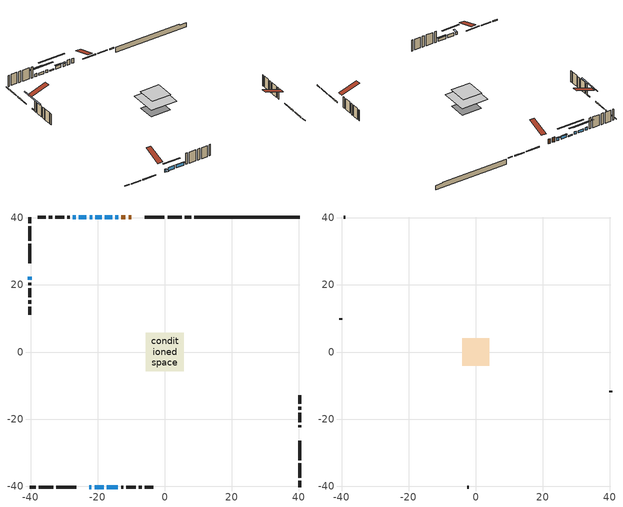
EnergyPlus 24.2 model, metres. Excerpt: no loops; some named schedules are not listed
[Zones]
conditioned space
 floor adiabatic (AdiabaticFloorConstruction): -5.72,-5.72 -5.72,5.72 5.72,5.72 5.72,-5.72 z2.59
 floor foundation (Slab1 construction): -4.32,-3.56 -4.32,3.56 4.32,3.56 4.32,-3.56 z-2.04
 wall outside (RimJoist1 construction): 7.86,40.29 6.04,40.29 / -40.29,-40.29 -38.46,-40.29 / -40.29,40.29 -40.29,38.46 / 40.29,-40.29 40.29,-38.46 z0.15:0.45
 wall outside (RimJoist2 construction): 5.11,40.29 0.84,40.29 / -37.53,-40.29 -33.27,-40.29 / -40.29,37.53 -40.29,33.27 / 40.29,-37.53 40.29,-33.27 z0.15:0.45
 wall outside (RimJoist3 construction): -0.09,40.29 -5.99,40.29 / -32.34,-40.29 -26.43,-40.29 / -40.29,32.34 -40.29,26.43 / 40.29,-32.34 40.29,-26.43 z0.15:0.45
 wall outside (AdiabaticWallConstruction 1): -9.93,40.29 -10.79,40.29 / -11.72,40.29 -12.92,40.29 z0.15:2.18
 wall outside (AdiabaticWallConstruction): -22.5,-40.29 -21.89,-40.29 z0.15:1.37; -13.85,40.29 -14.76,40.29 / -26.54,40.29 -27.46,40.29 z0.15:1.35; -15.69,40.29 -17.93,40.29 / -17.31,-40.29 -13.95,-40.29 z0.15:1.42; -18.86,40.29 -20.69,40.29 / -40.29,22.5 -40.29,21.58 z0.15:0.56; -21.61,40.29 -22.45,40.29 z0.15:1.24; -23.38,40.29 -25.62,40.29 z0.15:1.17; -20.96,-40.29 -18.24,-40.29 z0.15:1.6
 wall outside (Wall1 construction): -28.39,40.29 -29.06,40.29 / -13.03,-40.29 -12.35,-40.29 / -40.29,20.65 -40.29,19.98 / 40.29,-22.5 40.29,-21.82 z0.15:5.03
 wall outside (Wall2 construction): -29.99,40.29 -32.71,40.29 / -11.42,-40.29 -8.7,-40.29 / -40.29,19.05 -40.29,16.33 / 40.29,-20.89 40.29,-18.17 z0.15:5.03
 wall outside (Wall3 construction): -33.64,40.29 -34.57,40.29 / -7.77,-40.29 -6.84,-40.29 / -40.29,15.4 -40.29,14.47 / 40.29,-17.24 40.29,-16.31 z0.15:5.03
 wall outside (Wall4 construction): -35.5,40.29 -37.97,40.29 / -5.91,-40.29 -3.45,-40.29 / -40.29,13.54 -40.29,11.07 / 40.29,-15.39 40.29,-12.92 z0.15:5.03
 wall foundation (FoundationWall1 construction): 8.79,40.29,-2.04 8.79,40.29,0.15 37.14,40.29,0.15 37.14,40.29,-0.2 40.29,40.29,-0.2 40.29,40.29,-2.04
 window (WindowConstruction 7): -22.5,-40.29 -21.89,-40.29 z0.15:1.37
 window (WindowConstruction 5): -13.85,40.29 -14.76,40.29 z0.15:1.34
 window (WindowConstruction 6): -15.69,40.29 -17.93,40.29 z0.15:1.42
 window (WindowConstruction 8): -18.86,40.29 -20.69,40.29 z0.15:0.56
 window (WindowConstruction 9): -40.29,22.5 -40.29,21.58 z0.15:0.56
 window (WindowConstruction): -21.61,40.29 -22.45,40.29 z0.15:1.24
 window (WindowConstruction 1): -23.38,40.29 -25.62,40.29 z0.15:1.16
 window (WindowConstruction 2): -26.55,40.29 -27.46,40.29 z0.15:1.34
 window (WindowConstruction 3): -20.96,-40.29 -18.24,-40.29 z0.15:1.6
 window (WindowConstruction 4): -17.31,-40.29 -13.95,-40.29 z0.15:1.42
 door (Door): -9.93,40.29 -10.79,40.29 z0.15:2.18
 door (Door 1): -11.72,40.29 -12.92,40.29 z0.15:2.18
 ceiling adiabatic (AdiabaticFloorConstruction): 5.72,-5.72 5.72,5.72 -5.72,5.72 -5.72,-5.72 z2.59
attic - vented
 floor to conditioned space (Floor1 construction Reversed): -4.05,-4.05 -4.05,4.05 4.05,4.05 4.05,-4.05 z5.03
 wall outside (Wall5 construction): -38.9,40.29 -39.36,40.29 / -2.52,-40.29 -2.05,-40.29 / -40.29,10.14 -40.29,9.68 / 40.29,-11.99 40.29,-11.52 z0.15:5.03
 roof outside (Roof1 construction): -9,40.29,5.03 -9,32.41,7.65 -6.92,32.41,7.65 -6.92,40.29,5.03; -23.43,-40.29,5.03 -23.43,-32.41,7.65 -25.5,-32.41,7.65 -25.5,-40.29,5.03; -40.29,23.43,5.03 -32.41,23.43,7.65 -32.41,25.5,7.65 -40.29,25.5,5.03; 40.29,-23.43,5.03 32.41,-23.43,7.65 32.41,-25.5,7.65 40.29,-25.5,5.03
shading: -21.88,-40.29 -22.51,-40.29 -22.51,-42.12 -21.88,-42.12 z1.38; -14.96,40.29 -13.65,40.29 -13.65,40.7 -14.96,40.7 z1.55; -18.13,40.29 -15.49,40.29 -15.49,40.7 -18.13,40.7 z1.62; -25.61,40.29 -13.93,40.29 -13.93,40.7 -25.61,40.7 z5.48; -40.29,16.65 -40.29,27.42 -40.7,27.42 -40.7,16.65 z5.48; -24.94,40.29 -19.12,40.29 -19.12,40.7 -24.94,40.7 z3.73; -28.11,40.29 -20.89,40.29 -20.89,40.7 -28.11,40.7 z3.66; -29.95,40.29 -24.06,40.29 -24.06,40.7 -29.95,40.7 z3.84; -15.75,-40.29 -23.45,-40.29 -23.45,-40.7 -15.75,-40.7 z4.09; -13.75,-40.29 -17.51,-40.29 -17.51,-40.7 -13.75,-40.7 z1.62
[Building]
Building 1: Terrain=Suburbs
[Site:Location]
London AP_ON: Latitude {deg}=43.03; Longitude {deg}=-81.15; Time Zone {hr}=-5; Elevation {m}=278; Keep Site Location Information=Yes
[Site:GroundTemperature:Shallow]
3.98693, 1.93205, 1.76749, 2.74264, 6.6573, 10.5537, 13.9317, 16.0716, 16.2534, 14.513, 11.2211, 7.44421
[Site:WaterMainsTemperature]
Calculation Method=Schedule; Temperature Schedule=mains temperature schedule
[Material] Roughness=Rough; Thermal Absorptance=0.9
Name | Thickness {m} | Conductivity {W/m-K} | Density {kg/m3} | Specific Heat {J/kg-K} | Solar Absorptance | Visible Absorptance
asphalt or fiberglass shingles | 0.00635 | 0.162714 | 1121.4 | 1465.45 | 0.4 | 0.4
ceiling loosefill ins | 0.0846667 | 0.0480833 | 16.02 | 1046.75 | 0.7 | 0.7
ceiling stud and cavity | 0.1397 | 0.0843116 | 65.682 | 1177.47 | 0.7 | 0.7
concrete 4.0 in. | 0.1016 | 1.803125 | 2242.8 | 837.4 | 0.7 | 0.7
concrete 8.0 in. | 0.2032 | 1.803125 | 2242.8 | 837.4 | 0.7 | 0.7
door material | 0.04445 | 0.188738 | 512.64 | 1214.23 | 0.7 | 0.7
exterior vertical ins | 0.0157188 | 0.029427 | 32.04 | 1214.23 | 0.7 | 0.7
floor covering | 0.0127 | 0.0433444 | 54.468 | 1339.84 | 0.6 | 0.6
floor rigid ins; wall rigid ins 1 | 0.512978 | 0.029427 | 32.04 | 1214.23 | 0.7 | 0.7
floor stud and cavity | 0.1397 | 1.75129 | 37.0049 | 1207.88 | 0.7 | 0.7
furniture material conditioned space 1 | 0.1524 | 0.115458 | 640.8 | 1214.23 | 0.6 | 0.6
gypsum board | 0.0127 | 0.160291 | 801 | 837.4 | 0.6 | 0.6
gypsum board 1 | 0.0127 | 0.160291 | 801 | 837.4 | 0.7 | 0.7
osb sheathing 0.5 in. | 0.0127 | 0.115458 | 512.64 | 1214.23 | 0.7 | 0.7
osb sheathing 0.75 in. | 0.01905 | 0.115458 | 512.64 | 1214.23 | 0.7 | 0.7
osb sheathing 2.0 in. | 0.0508 | 0.115458 | 512.64 | 1214.23 | 0.7 | 0.7
rim joist rigid ins; wall rigid ins | 0.051816 | 0.029427 | 32.04 | 1214.23 | 0.7 | 0.7
rim joist stud and cavity | 0.0508 | 0.0298167 | 125.044 | 1163.47 | 0.6 | 0.6
rim joist stud and cavity 1 | 0.0508 | 0.311623 | 125.044 | 1163.47 | 0.6 | 0.6
rim joist stud and cavity 2 | 0.0508 | 0.308293 | 125.044 | 1163.47 | 0.6 | 0.6
wall stud and cavity | 0.1397 | 0.0849447 | 139.0536 | 1170.24 | 0.7 | 0.7
wall stud and cavity 1 | 0.1397 | 0.770344 | 139.0536 | 1170.24 | 0.7 | 0.7
wall stud and cavity 2 | 0.1397 | 0.0941144 | 139.0536 | 1170.24 | 0.7 | 0.7
wall stud and cavity 3 | 0.1397 | 0.0794973 | 139.0536 | 1170.24 | 0.7 | 0.7
wall stud and cavity 4 | 0.0889 | 6.1454 | 50.32683 | 1063.81 | 0.6 | 0.6
wall stud and cavity 5 | 0.0889 | 0.380278 | 52.3479 | 1209.89 | 0.7 | 0.7
wall stud and cavity 6 | 0.0889 | 0.391764 | 83.0341 | 1211.67 | 0.7 | 0.7
wood siding | 0.0254 | 0.102417 | 544.68 | 1172.36 | 0.4 | 0.4
wood siding 1 | 0.00254 | 0.102417 | 544.68 | 1172.36 | 0.4 | 0.4
wood siding 2; wood siding 3; wood siding 4 | 0.0254 | 0.102417 | 544.68 | 1172.36 | 0.7 | 0.7
[WindowMaterial:SimpleGlazingSystem]
Name | U-Factor {W/m2-K} | Solar Heat Gain Coefficient
WindowMaterial | 3.00991 | 0.52
WindowMaterial 1 | 2.949721 | 0.6
WindowMaterial 2 | 2.99855 | 0.54
WindowMaterial 3 | 2.92076 | 0.64
WindowMaterial 4 | 2.98492 | 0.56
WindowMaterial 5 | 3.063281 | 0.53
WindowMaterial 6 | 3.05817 | 0.4
[Construction]
AdiabaticFloorConstruction: floor stud and cavity, floor rigid ins, osb sheathing 0.75 in., floor covering
AdiabaticWallConstruction: wood siding 3, wall rigid ins 1, wall stud and cavity 5, gypsum board
AdiabaticWallConstruction 1: wood siding 4, wall rigid ins 1, wall stud and cavity 5, gypsum board
Door; Door 1: door material
Floor1 construction Reversed: gypsum board, ceiling stud and cavity, ceiling loosefill ins
FoundationWall1 construction: concrete 8.0 in., gypsum board 1
furniture construction conditioned space 1: furniture material conditioned space 1
PartitionWallConstruction: gypsum board, wall stud and cavity 6, gypsum board
RimJoist1 construction: wood siding 2, osb sheathing 2.0 in., rim joist stud and cavity
RimJoist2 construction: wood siding 2, rim joist rigid ins, osb sheathing 2.0 in., rim joist stud and cavity 1
RimJoist3 construction: wood siding 2, rim joist rigid ins, osb sheathing 2.0 in., rim joist stud and cavity 2
Roof1 construction: asphalt or fiberglass shingles
Slab1 construction: concrete 4.0 in.
Wall1 construction: wood siding, osb sheathing 0.5 in., wall stud and cavity, gypsum board
Wall2 construction: wood siding, wall rigid ins, osb sheathing 0.5 in., wall stud and cavity 1, gypsum board
Wall3 construction: wood siding, osb sheathing 0.5 in., wall stud and cavity 2, gypsum board
Wall4 construction: wood siding, osb sheathing 0.5 in., wall stud and cavity 3, gypsum board
Wall5 construction: wood siding 1, wall stud and cavity 4
WindowConstruction: WindowMaterial
WindowConstruction 1: WindowMaterial 1
WindowConstruction 2; WindowConstruction 5: WindowMaterial 2
WindowConstruction 3: WindowMaterial 3
WindowConstruction 4; WindowConstruction 6: WindowMaterial 4
WindowConstruction 7: WindowMaterial 5
WindowConstruction 8; WindowConstruction 9: WindowMaterial 6
[Zone] Multiplier=1; Part of Total Floor Area=Yes
Name | Volume {m3}
attic - vented | 27.9262
conditioned space | 473.3
[Space]
Name | Zone | Volume {m3}
attic - vented 1 | attic - vented | 27.9262
conditioned space 1 | conditioned space | 473.3
[ZoneInfiltration:EffectiveLeakageArea]
infil attic - vented 1: Zone or Space=attic - vented 1; Schedule=Always On Discrete; Effective Air Leakage Area {cm2}=2857.31; Stack Coefficient=0.000521815; Wind Coefficient=1.5434e-05
[ZoneMixing]
whole house fan mix: Zone or Space=attic - vented; Schedule=Always On Continuous; Design Flow Rate Calculation Method=Flow/Zone; Design Flow Rate {m3/s}=0; Source Zone or Space=conditioned space
[SurfaceProperty:ExposedFoundationPerimeter]
Slab1: Exposed Perimeter Calculation Method=TotalExposedPerimeter; Total Exposed Perimeter {m}=31.497
[InternalMass] Zone or ZoneList=conditioned space; Space or SpaceList=conditioned space 1
Name | Construction | Surface Area {m2}
furniture mass conditioned space 1 | furniture construction conditioned space 1 | 76.9999
partition wall mass | PartitionWallConstruction | 192.5
[Lights]
interior lighting: Zone or ZoneList or Space or SpaceList=conditioned space 1; Schedule=interior lighting schedule; Design Level Calculation Method=LightingLevel; Lighting Level {W}=343.2; Return Air Fraction=0; Fraction Radiant=0.6; Fraction Visible=0.2; Fraction Replaceable=1
[People]
occupants: Zone or ZoneList or Space or SpaceList=conditioned space 1; Number of People Schedule=occupants schedule; Number of People Calculation Method=People; Number of People=3; Fraction Radiant=0.314171; Sensible Heat Fraction=0.56303; Activity Level Schedule=occupants activity schedule; Carbon Dioxide Generation Rate {m3/s-W}=0; Enable ASHRAE 55 Comfort Warnings=No; Mean Radiant Temperature Calculation Type=EnclosureAveraged
[ElectricEquipment] Zone or ZoneList or Space or SpaceList=conditioned space 1; Design Level Calculation Method=EquipmentLevel
Name | Schedule | Design Level {W} | Fraction Latent | Fraction Radiant | Fraction Lost
clothes dryer | clothes dryer schedule | 140.772 | 0.015 | 0.081 | 0.85
clothes washer | clothes washer schedule | 32.1985 | 0.03 | 0.162 | 0.7
cooking range | cooking range schedule | 215.147 | 0.08 | 0.432 | 0.2
dishwasher | dishwasher schedule | 66.8632 | 0.3 | 0.18 | 0.4
fridge | fridge schedule | 72.9452 | 0 | 0.6 | 0
mech vent bath fan 0 | mech vent bath fan 0 schedule | 50.2 | 0 | 0 | 1
mech vent house fan | mech vent house fan schedule | 0 | 0 | 0 | 1
mech vent house fan cfis | mech vent house fan cfis schedule | 0 | 0 | 0 | 0
misc plug loads | misc plug loads schedule | 494.7 | 0.045 | 0.513 | 0.1
whole house fan | Always On Discrete | 0 | 0 | 0 | 1
[OtherEquipment] Zone or ZoneList or Space or SpaceList=conditioned space 1; Design Level Calculation Method=EquipmentLevel
Name | Fuel Type | Schedule | Design Level {W} | Fraction Latent | Fraction Radiant | Fraction Lost
clothes dryer 1 | Electricity | clothes dryer schedule | 0 | 0.015 | 0.081 | 0.85
cooking range 1 | Electricity | cooking range schedule | 0 | 0.08 | 0.432 | 0.2
general water use latent | None | general water use schedule | 62.594 | 1 | 0 | 0
general water use sensible | None | general water use schedule | -61.6891 | 0 | 0.6 | 0
mech vent house fan latent load | None | Always On Discrete | 0 | 1 | 0 | 0
mech vent house fan sensible load | None | Always On Discrete | 0 | 0 | 0 | 0
water heater energy adjustment1 | NaturalGas | Always On Discrete | 0.01 | 0 | 0 | 1
[ZoneInfiltration:DesignFlowRate] Zone or ZoneList or Space or SpaceList=conditioned space 1; Schedule=Always On Discrete; Design Flow Rate Calculation Method=Flow/Zone; Design Flow Rate {m3/s}=0
infil flow; natural vent flow; whole house fan flow
[Foundation:Kiva]
Foundation Kiva 1: Initial Indoor Air Temperature {C}=18; Wall Height Above Grade {m}=0.149992; Wall Depth Below Slab {m}=0.2032; Custom Block Material Name 1=exterior vertical ins; Custom Block Depth 1 {m}=2.189988; Custom Block X Position 1 {m}=0.2159; Custom Block Z Position 1 {m}=0
[Foundation:Kiva:Settings]
Soil Conductivity {W/m-K}=0.849921; Soil Density {kg/m3}=1842.3; Soil Specific Heat {J/kg-K}=418.7; Ground Solar Absorptivity=0.9; Ground Thermal Absorptivity=0.9; Ground Surface Roughness {m}=0.03; Far-Field Width {m}=40; Deep-Ground Boundary Condition=ZeroFlux; Deep-Ground Depth {m}=40; Minimum Cell Dimension {m}=0.2; Maximum Cell Growth Coefficient=3; Simulation Timestep=Timestep
[Exterior:Lights]
exterior lighting: Schedule=exterior lighting schedule; Design Level {W}=75.6
[Schedule:Constant]
Name | Hourly Value
Always On Continuous; mech vent house fan schedule; mech vent house fan cfis schedule; Always On Discrete | 1
occupants activity schedule | 117.228
fridge schedule | 0
[Schedule:Week:Daily]
interior lighting schedule Week Rule - Jan1-Jan27: interior lighting schedule day, interior lighting schedule day, interior lighting schedule day, interior lighting schedule day, interior lighting schedule day, interior lighting schedule day, interior lighting schedule day, interior lighting schedule default day, interior lighting schedule default day, interior lighting schedule default day, interior lighting schedule default day, interior lighting schedule default day
interior lighting schedule Week Rule - Jan28-Feb3: interior lighting schedule day, interior lighting schedule day, interior lighting schedule day, interior lighting schedule day, interior lighting schedule day 1, interior lighting schedule day 1, interior lighting schedule day 1, interior lighting schedule default day, interior lighting schedule default day, interior lighting schedule default day, interior lighting schedule default day, interior lighting schedule default day
interior lighting schedule Week Rule - Feb4-Feb24: interior lighting schedule day 1, interior lighting schedule day 1, interior lighting schedule day 1, interior lighting schedule day 1, interior lighting schedule day 1, interior lighting schedule day 1, interior lighting schedule day 1, interior lighting schedule default day, interior lighting schedule default day, interior lighting schedule default day, interior lighting schedule default day, interior lighting schedule default day
interior lighting schedule Week Rule - Feb25-Mar3: interior lighting schedule day 1, interior lighting schedule day 1, interior lighting schedule day 1, interior lighting schedule day 1, interior lighting schedule day 2, interior lighting schedule day 2, interior lighting schedule day 2, interior lighting schedule default day, interior lighting schedule default day, interior lighting schedule default day, interior lighting schedule default day, interior lighting schedule default day
interior lighting schedule Week Rule - Mar4-Mar31: interior lighting schedule day 2, interior lighting schedule day 2, interior lighting schedule day 2, interior lighting schedule day 2, interior lighting schedule day 2, interior lighting schedule day 2, interior lighting schedule day 2, interior lighting schedule default day, interior lighting schedule default day, interior lighting schedule default day, interior lighting schedule default day, interior lighting schedule default day
interior lighting schedule Week Rule - Apr1-Apr28: interior lighting schedule day 3, interior lighting schedule day 3, interior lighting schedule day 3, interior lighting schedule day 3, interior lighting schedule day 3, interior lighting schedule day 3, interior lighting schedule day 3, interior lighting schedule default day, interior lighting schedule default day, interior lighting schedule default day, interior lighting schedule default day, interior lighting schedule default day
interior lighting schedule Week Rule - Apr29-May5: interior lighting schedule day 3, interior lighting schedule day 3, interior lighting schedule day 4, interior lighting schedule day 4, interior lighting schedule day 4, interior lighting schedule day 4, interior lighting schedule day 4, interior lighting schedule default day, interior lighting schedule default day, interior lighting schedule default day, interior lighting schedule default day, interior lighting schedule default day
interior lighting schedule Week Rule - May6-May26: interior lighting schedule day 4, interior lighting schedule day 4, interior lighting schedule day 4, interior lighting schedule day 4, interior lighting schedule day 4, interior lighting schedule day 4, interior lighting schedule day 4, interior lighting schedule default day, interior lighting schedule default day, interior lighting schedule default day, interior lighting schedule default day, interior lighting schedule default day
interior lighting schedule Week Rule - May27-Jun2: interior lighting schedule day 4, interior lighting schedule day 4, interior lighting schedule day 4, interior lighting schedule day 4, interior lighting schedule day 4, interior lighting schedule day 5, interior lighting schedule day 5, interior lighting schedule default day, interior lighting schedule default day, interior lighting schedule default day, interior lighting schedule default day, interior lighting schedule default day
interior lighting schedule Week Rule - Jun3-Jun30: interior lighting schedule day 5, interior lighting schedule day 5, interior lighting schedule day 5, interior lighting schedule day 5, interior lighting schedule day 5, interior lighting schedule day 5, interior lighting schedule day 5, interior lighting schedule default day, interior lighting schedule default day, interior lighting schedule default day, interior lighting schedule default day, interior lighting schedule default day
interior lighting schedule Week Rule - Jul1-Jul28: interior lighting schedule day 6, interior lighting schedule day 6, interior lighting schedule day 6, interior lighting schedule day 6, interior lighting schedule day 6, interior lighting schedule day 6, interior lighting schedule day 6, interior lighting schedule default day, interior lighting schedule default day, interior lighting schedule default day, interior lighting schedule default day, interior lighting schedule default day
interior lighting schedule Week Rule - Jul29-Aug4: interior lighting schedule day 6, interior lighting schedule day 6, interior lighting schedule day 6, interior lighting schedule day 7, interior lighting schedule day 7, interior lighting schedule day 7, interior lighting schedule day 7, interior lighting schedule default day, interior lighting schedule default day, interior lighting schedule default day, interior lighting schedule default day, interior lighting schedule default day
interior lighting schedule Week Rule - Aug5-Aug25: interior lighting schedule day 7, interior lighting schedule day 7, interior lighting schedule day 7, interior lighting schedule day 7, interior lighting schedule day 7, interior lighting schedule day 7, interior lighting schedule day 7, interior lighting schedule default day, interior lighting schedule default day, interior lighting schedule default day, interior lighting schedule default day, interior lighting schedule default day
interior lighting schedule Week Rule - Aug26-Sep1: interior lighting schedule day 7, interior lighting schedule day 7, interior lighting schedule day 7, interior lighting schedule day 7, interior lighting schedule day 7, interior lighting schedule day 7, interior lighting schedule day 8, interior lighting schedule default day, interior lighting schedule default day, interior lighting schedule default day, interior lighting schedule default day, interior lighting schedule default day
interior lighting schedule Week Rule - Sep2-Sep29: interior lighting schedule day 8, interior lighting schedule day 8, interior lighting schedule day 8, interior lighting schedule day 8, interior lighting schedule day 8, interior lighting schedule day 8, interior lighting schedule day 8, interior lighting schedule default day, interior lighting schedule default day, interior lighting schedule default day, interior lighting schedule default day, interior lighting schedule default day
interior lighting schedule Week Rule - Sep30-Oct6: interior lighting schedule day 8, interior lighting schedule day 9, interior lighting schedule day 9, interior lighting schedule day 9, interior lighting schedule day 9, interior lighting schedule day 9, interior lighting schedule day 9, interior lighting schedule default day, interior lighting schedule default day, interior lighting schedule default day, interior lighting schedule default day, interior lighting schedule default day
interior lighting schedule Week Rule - Oct7-Oct27: interior lighting schedule day 9, interior lighting schedule day 9, interior lighting schedule day 9, interior lighting schedule day 9, interior lighting schedule day 9, interior lighting schedule day 9, interior lighting schedule day 9, interior lighting schedule default day, interior lighting schedule default day, interior lighting schedule default day, interior lighting schedule default day, interior lighting schedule default day
interior lighting schedule Week Rule - Oct28-Nov3: interior lighting schedule day 9, interior lighting schedule day 9, interior lighting schedule day 9, interior lighting schedule day 9, interior lighting schedule day 10, interior lighting schedule day 10, interior lighting schedule day 10, interior lighting schedule default day, interior lighting schedule default day, interior lighting schedule default day, interior lighting schedule default day, interior lighting schedule default day
interior lighting schedule Week Rule - Nov4-Nov24: interior lighting schedule day 10, interior lighting schedule day 10, interior lighting schedule day 10, interior lighting schedule day 10, interior lighting schedule day 10, interior lighting schedule day 10, interior lighting schedule day 10, interior lighting schedule default day, interior lighting schedule default day, interior lighting schedule default day, interior lighting schedule default day, interior lighting schedule default day
interior lighting schedule Week Rule - Nov25-Dec1: interior lighting schedule day 10, interior lighting schedule day 10, interior lighting schedule day 10, interior lighting schedule day 10, interior lighting schedule day 10, interior lighting schedule day 10, interior lighting schedule day 11, interior lighting schedule default day, interior lighting schedule default day, interior lighting schedule default day, interior lighting schedule default day, interior lighting schedule default day
interior lighting schedule Week Rule - Dec2-Dec31: interior lighting schedule day 11, interior lighting schedule day 11, interior lighting schedule day 11, interior lighting schedule day 11, interior lighting schedule day 11, interior lighting schedule day 11, interior lighting schedule day 11, interior lighting schedule default day, interior lighting schedule default day, interior lighting schedule default day, interior lighting schedule default day, interior lighting schedule default day
occupants schedule Week Rule - Jan1-Dec31: occupants schedule day, occupants schedule day, occupants schedule day, occupants schedule day, occupants schedule day, occupants schedule day, occupants schedule day, occupants schedule default day, occupants schedule default day, occupants schedule default day, occupants schedule default day, occupants schedule default day
clothes dryer schedule Week Rule - Jan1-Dec31: clothes dryer schedule day, clothes dryer schedule day, clothes dryer schedule day, clothes dryer schedule day, clothes dryer schedule day, clothes dryer schedule day, clothes dryer schedule day, clothes dryer schedule default day, clothes dryer schedule default day, clothes dryer schedule default day, clothes dryer schedule default day, clothes dryer schedule default day
clothes washer schedule Week Rule - Jan1-Dec31: clothes washer schedule day, clothes washer schedule day, clothes washer schedule day, clothes washer schedule day, clothes washer schedule day, clothes washer schedule day, clothes washer schedule day, clothes washer schedule default day, clothes washer schedule default day, clothes washer schedule default day, clothes washer schedule default day, clothes washer schedule default day
cooking range schedule Week Rule - Jan1-Dec31: cooking range schedule day, cooking range schedule day, cooking range schedule day, cooking range schedule day, cooking range schedule day, cooking range schedule day, cooking range schedule day, cooking range schedule default day, cooking range schedule default day, cooking range schedule default day, cooking range schedule default day, cooking range schedule default day
dishwasher schedule Week Rule - Jan1-Dec31: dishwasher schedule day, dishwasher schedule day, dishwasher schedule day, dishwasher schedule day, dishwasher schedule day, dishwasher schedule day, dishwasher schedule day, dishwasher schedule default day, dishwasher schedule default day, dishwasher schedule default day, dishwasher schedule default day, dishwasher schedule default day
mech vent bath fan 0 schedule Week Rule - Jan1-Dec31: mech vent bath fan 0 schedule day, mech vent bath fan 0 schedule day, mech vent bath fan 0 schedule day, mech vent bath fan 0 schedule day, mech vent bath fan 0 schedule day, mech vent bath fan 0 schedule day, mech vent bath fan 0 schedule day, mech vent bath fan 0 schedule default day, mech vent bath fan 0 schedule default day, mech vent bath fan 0 schedule default day, mech vent bath fan 0 schedule default day, mech vent bath fan 0 schedule default day
misc plug loads schedule Week Rule - Jan1-Dec31: misc plug loads schedule day, misc plug loads schedule day, misc plug loads schedule day, misc plug loads schedule day, misc plug loads schedule day, misc plug loads schedule day, misc plug loads schedule day, misc plug loads schedule default day, misc plug loads schedule default day, misc plug loads schedule default day, misc plug loads schedule default day, misc plug loads schedule default day
general water use schedule Week Rule - Jan1-Dec31: general water use schedule day, general water use schedule day, general water use schedule day, general water use schedule day, general water use schedule day, general water use schedule day, general water use schedule day, general water use schedule default day, general water use schedule default day, general water use schedule default day, general water use schedule default day, general water use schedule default day
exterior lighting schedule Week Rule - Jan1-Jan27: exterior lighting schedule day, exterior lighting schedule day, exterior lighting schedule day, exterior lighting schedule day, exterior lighting schedule day, exterior lighting schedule day, exterior lighting schedule day, exterior lighting schedule default day, exterior lighting schedule default day, exterior lighting schedule default day, exterior lighting schedule default day, exterior lighting schedule default day
exterior lighting schedule Week Rule - Jan28-Feb3: exterior lighting schedule day, exterior lighting schedule day, exterior lighting schedule day, exterior lighting schedule day, exterior lighting schedule day 1, exterior lighting schedule day 1, exterior lighting schedule day 1, exterior lighting schedule default day, exterior lighting schedule default day, exterior lighting schedule default day, exterior lighting schedule default day, exterior lighting schedule default day
exterior lighting schedule Week Rule - Feb4-Feb24: exterior lighting schedule day 1, exterior lighting schedule day 1, exterior lighting schedule day 1, exterior lighting schedule day 1, exterior lighting schedule day 1, exterior lighting schedule day 1, exterior lighting schedule day 1, exterior lighting schedule default day, exterior lighting schedule default day, exterior lighting schedule default day, exterior lighting schedule default day, exterior lighting schedule default day
exterior lighting schedule Week Rule - Feb25-Mar3: exterior lighting schedule day 1, exterior lighting schedule day 1, exterior lighting schedule day 1, exterior lighting schedule day 1, exterior lighting schedule day 2, exterior lighting schedule day 2, exterior lighting schedule day 2, exterior lighting schedule default day, exterior lighting schedule default day, exterior lighting schedule default day, exterior lighting schedule default day, exterior lighting schedule default day
exterior lighting schedule Week Rule - Mar4-Mar31: exterior lighting schedule day 2, exterior lighting schedule day 2, exterior lighting schedule day 2, exterior lighting schedule day 2, exterior lighting schedule day 2, exterior lighting schedule day 2, exterior lighting schedule day 2, exterior lighting schedule default day, exterior lighting schedule default day, exterior lighting schedule default day, exterior lighting schedule default day, exterior lighting schedule default day
exterior lighting schedule Week Rule - Apr1-Apr28: exterior lighting schedule day 3, exterior lighting schedule day 3, exterior lighting schedule day 3, exterior lighting schedule day 3, exterior lighting schedule day 3, exterior lighting schedule day 3, exterior lighting schedule day 3, exterior lighting schedule default day, exterior lighting schedule default day, exterior lighting schedule default day, exterior lighting schedule default day, exterior lighting schedule default day
exterior lighting schedule Week Rule - Apr29-May5: exterior lighting schedule day 3, exterior lighting schedule day 3, exterior lighting schedule day 4, exterior lighting schedule day 4, exterior lighting schedule day 4, exterior lighting schedule day 4, exterior lighting schedule day 4, exterior lighting schedule default day, exterior lighting schedule default day, exterior lighting schedule default day, exterior lighting schedule default day, exterior lighting schedule default day
exterior lighting schedule Week Rule - May6-May26: exterior lighting schedule day 4, exterior lighting schedule day 4, exterior lighting schedule day 4, exterior lighting schedule day 4, exterior lighting schedule day 4, exterior lighting schedule day 4, exterior lighting schedule day 4, exterior lighting schedule default day, exterior lighting schedule default day, exterior lighting schedule default day, exterior lighting schedule default day, exterior lighting schedule default day
exterior lighting schedule Week Rule - May27-Jun2: exterior lighting schedule day 4, exterior lighting schedule day 4, exterior lighting schedule day 4, exterior lighting schedule day 4, exterior lighting schedule day 4, exterior lighting schedule day 5, exterior lighting schedule day 5, exterior lighting schedule default day, exterior lighting schedule default day, exterior lighting schedule default day, exterior lighting schedule default day, exterior lighting schedule default day
exterior lighting schedule Week Rule - Jun3-Jun30: exterior lighting schedule day 5, exterior lighting schedule day 5, exterior lighting schedule day 5, exterior lighting schedule day 5, exterior lighting schedule day 5, exterior lighting schedule day 5, exterior lighting schedule day 5, exterior lighting schedule default day, exterior lighting schedule default day, exterior lighting schedule default day, exterior lighting schedule default day, exterior lighting schedule default day
exterior lighting schedule Week Rule - Jul1-Jul28: exterior lighting schedule day 6, exterior lighting schedule day 6, exterior lighting schedule day 6, exterior lighting schedule day 6, exterior lighting schedule day 6, exterior lighting schedule day 6, exterior lighting schedule day 6, exterior lighting schedule default day, exterior lighting schedule default day, exterior lighting schedule default day, exterior lighting schedule default day, exterior lighting schedule default day
exterior lighting schedule Week Rule - Jul29-Aug4: exterior lighting schedule day 6, exterior lighting schedule day 6, exterior lighting schedule day 6, exterior lighting schedule day 7, exterior lighting schedule day 7, exterior lighting schedule day 7, exterior lighting schedule day 7, exterior lighting schedule default day, exterior lighting schedule default day, exterior lighting schedule default day, exterior lighting schedule default day, exterior lighting schedule default day
exterior lighting schedule Week Rule - Aug5-Aug25: exterior lighting schedule day 7, exterior lighting schedule day 7, exterior lighting schedule day 7, exterior lighting schedule day 7, exterior lighting schedule day 7, exterior lighting schedule day 7, exterior lighting schedule day 7, exterior lighting schedule default day, exterior lighting schedule default day, exterior lighting schedule default day, exterior lighting schedule default day, exterior lighting schedule default day
exterior lighting schedule Week Rule - Aug26-Sep1: exterior lighting schedule day 7, exterior lighting schedule day 7, exterior lighting schedule day 7, exterior lighting schedule day 7, exterior lighting schedule day 7, exterior lighting schedule day 7, exterior lighting schedule day 8, exterior lighting schedule default day, exterior lighting schedule default day, exterior lighting schedule default day, exterior lighting schedule default day, exterior lighting schedule default day
exterior lighting schedule Week Rule - Sep2-Sep29: exterior lighting schedule day 8, exterior lighting schedule day 8, exterior lighting schedule day 8, exterior lighting schedule day 8, exterior lighting schedule day 8, exterior lighting schedule day 8, exterior lighting schedule day 8, exterior lighting schedule default day, exterior lighting schedule default day, exterior lighting schedule default day, exterior lighting schedule default day, exterior lighting schedule default day
exterior lighting schedule Week Rule - Sep30-Oct6: exterior lighting schedule day 8, exterior lighting schedule day 9, exterior lighting schedule day 9, exterior lighting schedule day 9, exterior lighting schedule day 9, exterior lighting schedule day 9, exterior lighting schedule day 9, exterior lighting schedule default day, exterior lighting schedule default day, exterior lighting schedule default day, exterior lighting schedule default day, exterior lighting schedule default day
exterior lighting schedule Week Rule - Oct7-Oct27: exterior lighting schedule day 9, exterior lighting schedule day 9, exterior lighting schedule day 9, exterior lighting schedule day 9, exterior lighting schedule day 9, exterior lighting schedule day 9, exterior lighting schedule day 9, exterior lighting schedule default day, exterior lighting schedule default day, exterior lighting schedule default day, exterior lighting schedule default day, exterior lighting schedule default day
[Schedule:Year]
interior lighting schedule: interior lighting schedule Week Rule - Jan1-Jan27, 1, 1, 1, 27, interior lighting schedule Week Rule - Jan28-Feb3, 1, 28, 2, 3, interior lighting schedule Week Rule - Feb4-Feb24, 2, 4, 2, 24, interior lighting schedule Week Rule - Feb25-Mar3, 2, 25, 3, 3, interior lighting schedule Week Rule - Mar4-Mar31, 3, 4, 3, 31, interior lighting schedule Week Rule - Apr1-Apr28, 4, 1, 4, 28, interior lighting schedule Week Rule - Apr29-May5, 4, 29, 5, 5, interior lighting schedule Week Rule - May6-May26, 5, 6, 5, 26, interior lighting schedule Week Rule - May27-Jun2, 5, 27, 6, 2, interior lighting schedule Week Rule - Jun3-Jun30, 6, 3, 6, 30, interior lighting schedule Week Rule - Jul1-Jul28, 7, 1, 7, 28, interior lighting schedule Week Rule - Jul29-Aug4, 7, 29, 8, 4, interior lighting schedule Week Rule - Aug5-Aug25, 8, 5, 8, 25, interior lighting schedule Week Rule - Aug26-Sep1, 8, 26, 9, 1, interior lighting schedule Week Rule - Sep2-Sep29, 9, 2, 9, 29, interior lighting schedule Week Rule - Sep30-Oct6, 9, 30, 10, 6, interior lighting schedule Week Rule - Oct7-Oct27, 10, 7, 10, 27, interior lighting schedule Week Rule - Oct28-Nov3, 10, 28, 11, 3, interior lighting schedule Week Rule - Nov4-Nov24, 11, 4, 11, 24, interior lighting schedule Week Rule - Nov25-Dec1, 11, 25, 12, 1, interior lighting schedule Week Rule - Dec2-Dec31, 12, 2, 12, 31
occupants schedule: occupants schedule Week Rule - Jan1-Dec31, 1, 1, 12, 31
clothes dryer schedule: clothes dryer schedule Week Rule - Jan1-Dec31, 1, 1, 12, 31
clothes washer schedule: clothes washer schedule Week Rule - Jan1-Dec31, 1, 1, 12, 31
cooking range schedule: cooking range schedule Week Rule - Jan1-Dec31, 1, 1, 12, 31
dishwasher schedule: dishwasher schedule Week Rule - Jan1-Dec31, 1, 1, 12, 31
mech vent bath fan 0 schedule: mech vent bath fan 0 schedule Week Rule - Jan1-Dec31, 1, 1, 12, 31
misc plug loads schedule: misc plug loads schedule Week Rule - Jan1-Dec31, 1, 1, 12, 31
general water use schedule: general water use schedule Week Rule - Jan1-Dec31, 1, 1, 12, 31
exterior lighting schedule: exterior lighting schedule Week Rule - Jan1-Jan27, 1, 1, 1, 27, exterior lighting schedule Week Rule - Jan28-Feb3, 1, 28, 2, 3, exterior lighting schedule Week Rule - Feb4-Feb24, 2, 4, 2, 24, exterior lighting schedule Week Rule - Feb25-Mar3, 2, 25, 3, 3, exterior lighting schedule Week Rule - Mar4-Mar31, 3, 4, 3, 31, exterior lighting schedule Week Rule - Apr1-Apr28, 4, 1, 4, 28, exterior lighting schedule Week Rule - Apr29-May5, 4, 29, 5, 5, exterior lighting schedule Week Rule - May6-May26, 5, 6, 5, 26, exterior lighting schedule Week Rule - May27-Jun2, 5, 27, 6, 2, exterior lighting schedule Week Rule - Jun3-Jun30, 6, 3, 6, 30, exterior lighting schedule Week Rule - Jul1-Jul28, 7, 1, 7, 28, exterior lighting schedule Week Rule - Jul29-Aug4, 7, 29, 8, 4, exterior lighting schedule Week Rule - Aug5-Aug25, 8, 5, 8, 25, exterior lighting schedule Week Rule - Aug26-Sep1, 8, 26, 9, 1, exterior lighting schedule Week Rule - Sep2-Sep29, 9, 2, 9, 29, exterior lighting schedule Week Rule - Sep30-Oct6, 9, 30, 10, 6, exterior lighting schedule Week Rule - Oct7-Oct27, 10, 7, 10, 27, exterior lighting schedule Week Rule - Oct28-Nov3, 10, 28, 11, 3, exterior lighting schedule Week Rule - Nov4-Nov24, 11, 4, 11, 24, exterior lighting schedule Week Rule - Nov25-Dec1, 11, 25, 12, 1, exterior lighting schedule Week Rule - Dec2-Dec31, 12, 2, 12, 31
[Schedule:Compact]
mains temperature schedule: Through: 01/01, For: AllDays, Until: 24:00, 7.96722, Through: 01/02, For: AllDays, Until: 24:00, 7.89722, Through: 01/03, For: AllDays, Until: 24:00, 7.82778, Through: 01/04, For: AllDays, Until: 24:00, 7.76, Through: 01/05, For: AllDays, Until: 24:00, 7.69333, Through: 01/06, For: AllDays, Until: 24:00, 7.62778, Through: 01/07, For: AllDays, Until: 24:00, 7.56389, Through: 01/08, For: AllDays, Until: 24:00, 7.50167, Through: 01/09, For: AllDays, Until: 24:00, 7.44056, Through: 01/10, For: AllDays, Until: 24:00, 7.38056, Through: 01/11, For: AllDays, Until: 24:00, 7.32222, Through: 01/12, For: AllDays, Until: 24:00, 7.26556, Through: 01/13, For: AllDays, Until: 24:00, 7.21, Through: 01/14, For: AllDays, Until: 24:00, 7.15556, Through: 01/15, For: AllDays, Until: 24:00, 7.10333, Through: 01/16, For: AllDays, Until: 24:00, 7.05222, Through: 01/17, For: AllDays, Until: 24:00, 7.00278, Through: 01/18, For: AllDays, Until: 24:00, 6.955, Through: 01/19, For: AllDays, Until: 24:00, 6.90833, Through: 01/20, For: AllDays, Until: 24:00, 6.86389, Through: 01/21, For: AllDays, Until: 24:00, 6.82056, Through: 01/22, For: AllDays, Until: 24:00, 6.77889, Through: 01/23, For: AllDays, Until: 24:00, 6.73889, Through: 01/24, For: AllDays, Until: 24:00, 6.7, Through: 01/25, For: AllDays, Until: 24:00, 6.66333, Through: 01/26, For: AllDays, Until: 24:00, 6.62833, Through: 01/27, For: AllDays, Until: 24:00, 6.59444, Through: 01/28, For: AllDays, Until: 24:00, 6.56278, Through: 01/29, For: AllDays, Until: 24:00, 6.53222, Through: 01/30, For: AllDays, Until: 24:00, 6.50389, Through: 01/31, For: AllDays, Until: 24:00, 6.47722, Through: 02/01, For: AllDays, Until: 24:00, 6.45167, Through: 02/02, For: AllDays, Until: 24:00, 6.42833, Through: 02/03, For: AllDays, Until: 24:00, 6.40667, Through: 02/04, For: AllDays, Until: 24:00, 6.38611, Through: 02/05, For: AllDays, Until: 24:00, 6.36778, Through: 02/06, For: AllDays, Until: 24:00, 6.35111, Through: 02/07, For: AllDays, Until: 24:00, 6.33611, Through: 02/08, For: AllDays, Until: 24:00, 6.32333, Through: 02/09, For: AllDays, Until: 24:00, 6.31167, Through: 02/10, For: AllDays, Until: 24:00, 6.30222, Through: 02/11, For: AllDays, Until: 24:00, 6.29389, Through: 02/12, For: AllDays, Until: 24:00, 6.28778, Through: 02/13, For: AllDays, Until: 24:00, 6.28333, Through: 02/14, For: AllDays, Until: 24:00, 6.28056, Through: 02/15, For: AllDays, Until: 24:00, 6.27944, Through: 02/16, For: AllDays, Until: 24:00, 6.28, Through: 02/17, For: AllDays, Until: 24:00, 6.28278, Through: 02/18, For: AllDays, Until: 24:00, 6.28722, Through: 02/19, For: AllDays, Until: 24:00, 6.29278, Through: 02/20, For: AllDays, Until: 24:00, 6.30056, Through: 02/21, For: AllDays, Until: 24:00, 6.31, Through: 02/22, For: AllDays, Until: 24:00, 6.32111, Through: 02/23, For: AllDays, Until: 24:00, 6.33444, Through: 02/24, For: AllDays, Until: 24:00, 6.34889, Through: 02/25, For: AllDays, Until: 24:00, 6.36556, Through: 02/26, For: AllDays, Until: 24:00, 6.38333, Through: 02/27, For: AllDays, Until: 24:00, 6.40333, Through: 02/28, For: AllDays, Until: 24:00, 6.425, Through: 03/01, For: AllDays, Until: 24:00, 6.44833, Through: 03/02, For: AllDays, Until: 24:00, 6.47278, Through: 03/03, For: AllDays, Until: 24:00, 6.49944, Through: 03/04, For: AllDays, Until: 24:00, 6.52778, Through: 03/05, For: AllDays, Until: 24:00, 6.55778, Through: 03/06, For: AllDays, Until: 24:00, 6.58944, Through: 03/07, For: AllDays, Until: 24:00, 6.62278, Through: 03/08, For: AllDays, Until: 24:00, 6.65778, Through: 03/09, For: AllDays, Until: 24:00, 6.69444, Through: 03/10, For: AllDays, Until: 24:00, 6.73278, Through: 03/11, For: AllDays, Until: 24:00, 6.77278, Through: 03/12, For: AllDays, Until: 24:00, 6.81389, Through: 03/13, For: AllDays, Until: 24:00, 6.85722, Through: 03/14, For: AllDays, Until: 24:00, 6.90167, Through: 03/15, For: AllDays, Until: 24:00, 6.94778, Through: 03/16, For: AllDays, Until: 24:00, 6.99556, Through: 03/17, For: AllDays, Until: 24:00, 7.045, Through: 03/18, For: AllDays, Until: 24:00, 7.09556, Through: 03/19, For: AllDays, Until: 24:00, 7.14778, Through: 03/20, For: AllDays, Until: 24:00, 7.20167, Through: 03/21, For: AllDays, Until: 24:00, 7.25667, Through: 03/22, For: AllDays, Until: 24:00, 7.31333, Through: 03/23, For: AllDays, Until: 24:00, 7.37167, Through: 03/24, For: AllDays, Until: 24:00, 7.43111, Through: 03/25, For: AllDays, Until: 24:00, 7.49222, Through: 03/26, For: AllDays, Until: 24:00, 7.55444, Through: 03/27, For: AllDays, Until: 24:00, 7.61833, Through: 03/28, For: AllDays, Until: 24:00, 7.68333, Through: 03/29, For: AllDays, Until: 24:00, 7.74944, Through: 03/30, For: AllDays, Until: 24:00, 7.81722, Through: 03/31, For: AllDays, Until: 24:00, 7.88667, Through: 04/01, For: AllDays, Until: 24:00, 7.95667, Through: 04/02, For: AllDays, Until: 24:00, 8.02833, Through: 04/03, For: AllDays, Until: 24:00, 8.10111, Through: 04/04, For: AllDays, Until: 24:00, 8.175, Through: 04/05, For: AllDays, Until: 24:00, 8.25, Through: 04/06, For: AllDays, Until: 24:00, 8.32667, Through: 04/07, For: AllDays, Until: 24:00, 8.40389, Through: 04/08, For: AllDays, Until: 24:00, 8.48278, Through: 04/09, For: AllDays, Until: 24:00, 8.56222, Through: 04/10, For: AllDays, Until: 24:00, 8.64278, Through: 04/11, For: AllDays, Until: 24:00, 8.725, Through: 04/12, For: AllDays, Until: 24:00, 8.80778, Through: 04/13, For: AllDays, Until: 24:00, 8.89167, Through: 04/14, For: AllDays, Until: 24:00, 8.97611, Through: 04/15, For: AllDays, Until: 24:00, 9.06167, Through: 04/16, For: AllDays, Until: 24:00, 9.14833, Through: 04/17, For: AllDays, Until: 24:00, 9.23611, Through: 04/18, For: AllDays, Until: 24:00, 9.32444, Through: 04/19, For: AllDays, Until: 24:00, 9.41389, Through: 04/20, For: AllDays, Until: 24:00, 9.50389, Through: 04/21, For: AllDays, Until: 24:00, 9.595, Through: 04/22, For: AllDays, Until: 24:00, 9.68667, Through: 04/23, For: AllDays, Until: 24:00, 9.77889, Through: 04/24, For: AllDays, Until: 24:00, 9.87222, Through: 04/25, For: AllDays, Until: 24:00, 9.96556, Through: 04/26, For: AllDays, Until: 24:00, 10.06, Through: 04/27, For: AllDays, Until: 24:00, 10.1556, Through: 04/28, For: AllDays, Until: 24:00, 10.2511, Through: 04/29, For: AllDays, Until: 24:00, 10.3472, Through: 04/30, For: AllDays, Until: 24:00, 10.4439, Through: 05/01, For: AllDays, Until: 24:00, 10.5411, Through: 05/02, For: AllDays, Until: 24:00, 10.6389, Through: 05/03, For: AllDays, Until: 24:00, 10.7372, Through: 05/04, For: AllDays, Until: 24:00, 10.8361, Through: 05/05, For: AllDays, Until: 24:00, 10.935, Through: 05/06, For: AllDays, Until: 24:00, 11.0344, Through: 05/07, For: AllDays, Until: 24:00, 11.1344, Through: 05/08, For: AllDays, Until: 24:00, 11.2344, Through: 05/09, For: AllDays, Until: 24:00, 11.335, Through: 05/10, For: AllDays, Until: 24:00, 11.4356, Through: 05/11, For: AllDays, Until: 24:00, 11.5361, Through: 05/12, For: AllDays, Until: 24:00, 11.6372, Through: 05/13, For: AllDays, Until: 24:00, 11.7383, Through: 05/14, For: AllDays, Until: 24:00, 11.84, Through: 05/15, For: AllDays, Until: 24:00, 11.9411, Through: 05/16, For: AllDays, Until: 24:00, 12.0428, Through: 05/17, For: AllDays, Until: 24:00, 12.1444, Through: 05/18, For: AllDays, Until: 24:00, 12.2456, Through: 05/19, For: AllDays, Until: 24:00, 12.3472, Through: 05/20, For: AllDays, Until: 24:00, 12.4489, Through: 05/21, For: AllDays, Until: 24:00, 12.55, Through: 05/22, For: AllDays, Until: 24:00, 12.6517, Through: 05/23, For: AllDays, Until: 24:00, 12.7528, Through: 05/24, For: AllDays, Until: 24:00, 12.8533, Through: 05/25, For: AllDays, Until: 24:00, 12.9544, Through: 05/26, For: AllDays, Until: 24:00, 13.055, Through: 05/27, For: AllDays, Until: 24:00, 13.155, Through: 05/28, For: AllDays, Until: 24:00, 13.255, Through: 05/29, For: AllDays, Until: 24:00, 13.355, Through: 05/30, For: AllDays, Until: 24:00, 13.4539, Through: 05/31, For: AllDays, Until: 24:00, 13.5533, Through: 06/01, For: AllDays, Until: 24:00, 13.6517, Through: 06/02, For: AllDays, Until: 24:00, 13.75, Through: 06/03, For: AllDays, Until: 24:00, 13.8472, Through: 06/04, For: AllDays, Until: 24:00, 13.9444, Through: 06/05, For: AllDays, Until: 24:00, 14.0411, Through: 06/06, For: AllDays, Until: 24:00, 14.1372, Through: 06/07, For: AllDays, Until: 24:00, 14.2328, Through: 06/08, For: AllDays, Until: 24:00, 14.3278, Through: 06/09, For: AllDays, Until: 24:00, 14.4217, Through: 06/10, For: AllDays, Until: 24:00, 14.5156, Through: 06/11, For: AllDays, Until: 24:00, 14.6083, Through: 06/12, For: AllDays, Until: 24:00, 14.7006, Through: 06/13, For: AllDays, Until: 24:00, 14.7922, Through: 06/14, For: AllDays, Until: 24:00, 14.8828, Through: 06/15, For: AllDays, Until: 24:00, 14.9728, Through: 06/16, For: AllDays, Until: 24:00, 15.0617, Through: 06/17, For: AllDays, Until: 24:00, 15.15, Through: 06/18, For: AllDays, Until: 24:00, 15.2372, Through: 06/19, For: AllDays, Until: 24:00, 15.3233, Through: 06/20, For: AllDays, Until: 24:00, 15.4089, Through: 06/21, For: AllDays, Until: 24:00, 15.4933, Through: 06/22, For: AllDays, Until: 24:00, 15.5772, Through: 06/23, For: AllDays, Until: 24:00, 15.6594, Through: 06/24, For: AllDays, Until: 24:00, 15.7411, Through: 06/25, For: AllDays, Until: 24:00, 15.8217, Through: 06/26, For: AllDays, Until: 24:00, 15.9006, Through: 06/27, For: AllDays, Until: 24:00, 15.9789, Through: 06/28, For: AllDays, Until: 24:00, 16.0561, Through: 06/29, For: AllDays, Until: 24:00, 16.1322, Through: 06/30, For: AllDays, Until: 24:00, 16.2072, Through: 07/01, For: AllDays, Until: 24:00, 16.2806, Through: 07/02, For: AllDays, Until: 24:00, 16.3528, Through: 07/03, For: AllDays, Until: 24:00, 16.4244, Through: 07/04, For: AllDays, Until: 24:00, 16.4939, Through: 07/05, For: AllDays, Until: 24:00, 16.5628, Through: 07/06, For: AllDays, Until: 24:00, 16.63, Through: 07/07, For: AllDays, Until: 24:00, 16.6961, Through: 07/08, For: AllDays, Until: 24:00, 16.7606, Through: 07/09, For: AllDays, Until: 24:00, 16.8239, Through: 07/10, For: AllDays, Until: 24:00, 16.8861, Through: 07/11, For: AllDays, Until: 24:00, 16.9467, Through: 07/12, For: AllDays, Until: 24:00, 17.0056, Through: 07/13, For: AllDays, Until: 24:00, 17.0633, Through: 07/14, For: AllDays, Until: 24:00, 17.12, Through: 07/15, For: AllDays, Until: 24:00, 17.1744, Through: 07/16, For: AllDays, Until: 24:00, 17.2278, Through: 07/17, For: AllDays, Until: 24:00, 17.28, Through: 07/18, For: AllDays, Until: 24:00, 17.33, Through: 07/19, For: AllDays, Until: 24:00, 17.3789, Through: 07/20, For: AllDays, Until: 24:00, 17.4261, Through: 07/21, For: AllDays, Until: 24:00, 17.4717, Through: 07/22, For: AllDays, Until: 24:00, 17.5161, Through: 07/23, For: AllDays, Until: 24:00, 17.5583, Through: 07/24, For: AllDays, Until: 24:00, 17.5994, Through: 07/25, For: AllDays, Until: 24:00, 17.6389, Through: 07/26, For: AllDays, Until: 24:00, 17.6767, Through: 07/27, For: AllDays, Until: 24:00, 17.7128, Through: 07/28, For: AllDays, Until: 24:00, 17.7472, Through: 07/29, For: AllDays, Until: 24:00, 17.78, Through: 07/30, For: AllDays, Until: 24:00, 17.8111, Through: 07/31, For: AllDays, Until: 24:00, 17.8406, Through: 08/01, For: AllDays, Until: 24:00, 17.8683, Through: 08/02, For: AllDays, Until: 24:00, 17.8944, Through: 08/03, For: AllDays, Until: 24:00, 17.9189, Through: 08/04, For: AllDays, Until: 24:00, 17.9417, Through: 08/05, For: AllDays, Until: 24:00, 17.9628, Through: 08/06, For: AllDays, Until: 24:00, 17.9822, Through: 08/07, For: AllDays, Until: 24:00, 18, Through: 08/08, For: AllDays, Until: 24:00, 18.0156, Through: 08/09, For: AllDays, Until: 24:00, 18.03, Through: 08/10, For: AllDays, Until: 24:00, 18.0422, Through: 08/11, For: AllDays, Until: 24:00, 18.0533, Through: 08/12, For: AllDays, Until: 24:00, 18.0622, Through: 08/13, For: AllDays, Until: 24:00, 18.0694, Through: 08/14, For: AllDays, Until: 24:00, 18.0744, Through: 08/15, For: AllDays, Until: 24:00, 18.0783, Through: 08/16, For: AllDays, Until: 24:00, 18.0806, Through: 08/17, For: AllDays, Until: 24:00, 18.0806, Through: 08/18, For: AllDays, Until: 24:00, 18.0789, Through: 08/19, For: AllDays, Until: 24:00, 18.0761, Through: 08/20, For: AllDays, Until: 24:00, 18.0711, Through: 08/21, For: AllDays, Until: 24:00, 18.0639, Through: 08/22, For: AllDays, Until: 24:00, 18.0556, Through: 08/23, For: AllDays, Until: 24:00, 18.0456, Through: 08/24, For: AllDays, Until: 24:00, 18.0333, Through: 08/25, For: AllDays, Until: 24:00, 18.0194, Through: 08/26, For: AllDays, Until: 24:00, 18.0044, Through: 08/27, For: AllDays, Until: 24:00, 17.9872, Through: 08/28, For: AllDays, Until: 24:00, 17.9683, Through: 08/29, For: AllDays, Until: 24:00, 17.9478, Through: 08/30, For: AllDays, Until: 24:00, 17.9256, Through: 08/31, For: AllDays, Until: 24:00, 17.9011, Through: 09/01, For: AllDays, Until: 24:00, 17.8756, Through: 09/02, For: AllDays, Until: 24:00, 17.8483, Through: 09/03, For: AllDays, Until: 24:00, 17.8189, Through: 09/04, For: AllDays, Until: 24:00, 17.7883, Through: 09/05, For: AllDays, Until: 24:00, 17.7561, Through: 09/06, For: AllDays, Until: 24:00, 17.7222, Through: 09/07, For: AllDays, Until: 24:00, 17.6861, Through: 09/08, For: AllDays, Until: 24:00, 17.6489, Through: 09/09, For: AllDays, Until: 24:00, 17.61, Through: 09/10, For: AllDays, Until: 24:00, 17.5694, Through: 09/11, For: AllDays, Until: 24:00, 17.5272, Through: 09/12, For: AllDays, Until: 24:00, 17.4833, Through: 09/13, For: AllDays, Until: 24:00, 17.4383, Through: 09/14, For: AllDays, Until: 24:00, 17.3917, Through: 09/15, For: AllDays, Until: 24:00, 17.3433, Through: 09/16, For: AllDays, Until: 24:00, 17.2933, Through: 09/17, For: AllDays, Until: 24:00, 17.2417, Through: 09/18, For: AllDays, Until: 24:00, 17.1889, Through: 09/19, For: AllDays, Until: 24:00, 17.1344, Through: 09/20, For: AllDays, Until: 24:00, 17.0783, Through: 09/21, For: AllDays, Until: 24:00, 17.0211, Through: 09/22, For: AllDays, Until: 24:00, 16.9622, Through: 09/23, For: AllDays, Until: 24:00, 16.9022, Through: 09/24, For: AllDays, Until: 24:00, 16.8406, Through: 09/25, For: AllDays, Until: 24:00, 16.7778, Through: 09/26, For: AllDays, Until: 24:00, 16.7133, Through: 09/27, For: AllDays, Until: 24:00, 16.6478, Through: 09/28, For: AllDays, Until: 24:00, 16.5806, Through: 09/29, For: AllDays, Until: 24:00, 16.5122, Through: 09/30, For: AllDays, Until: 24:00, 16.4428, Through: 10/01, For: AllDays, Until: 24:00, 16.3717, Through: 10/02, For: AllDays, Until: 24:00, 16.3, Through: 10/03, For: AllDays, Until: 24:00, 16.2267, Through: 10/04, For: AllDays, Until: 24:00, 16.1522, Through: 10/05, For: AllDays, Until: 24:00, 16.0761, Through: 10/06, For: AllDays, Until: 24:00, 15.9994, Through: 10/07, For: AllDays, Until: 24:00, 15.9217, Through: 10/08, For: AllDays, Until: 24:00, 15.8422, Through: 10/09, For: AllDays, Until: 24:00, 15.7622, Through: 10/10, For: AllDays, Until: 24:00, 15.6811, Through: 10/11, For: AllDays, Until: 24:00, 15.5989, Through: 10/12, For: AllDays, Until: 24:00, 15.5156, Through: 10/13, For: AllDays, Until: 24:00, 15.4311, Through: 10/14, For: AllDays, Until: 24:00, 15.3461, Through: 10/15, For: AllDays, Until: 24:00, 15.26, Through: 10/16, For: AllDays, Until: 24:00, 15.1728, Through: 10/17, For: AllDays, Until: 24:00, 15.085, Through: 10/18, For: AllDays, Until: 24:00, 14.9961, Through: 10/19, For: AllDays, Until: 24:00, 14.9067, Through: 10/20, For: AllDays, Until: 24:00, 14.8161, Through: 10/21, For: AllDays, Until: 24:00, 14.725, Through: 10/22, For: AllDays, Until: 24:00, 14.6328, Through: 10/23, For: AllDays, Until: 24:00, 14.54, Through: 10/24, For: AllDays, Until: 24:00, 14.4467, Through: 10/25, For: AllDays, Until: 24:00, 14.3528, Through: 10/26, For: AllDays, Until: 24:00, 14.2578, Through: 10/27, For: AllDays, Until: 24:00, 14.1622, Through: 10/28, For: AllDays, Until: 24:00, 14.0667, Through: 10/29, For: AllDays, Until: 24:00, 13.97, Through: 10/30, For: AllDays, Until: 24:00, 13.8728, Through: 10/31, For: AllDays, Until: 24:00, 13.7756, Through: 11/01, For: AllDays, Until: 24:00, 13.6778, Through: 11/02, For: AllDays, Until: 24:00, 13.5789, Through: 11/03, For: AllDays, Until: 24:00, 13.48, Through: 11/04, For: AllDays, Until: 24:00, 13.3811, Through: 11/05, For: AllDays, Until: 24:00, 13.2817, Through: 11/06, For: AllDays, Until: 24:00, 13.1817, Through: 11/07, For: AllDays, Until: 24:00, 13.0811, Through: 11/08, For: AllDays, Until: 24:00, 12.9806, Through: 11/09, For: AllDays, Until: 24:00, 12.88, Through: 11/10, For: AllDays, Until: 24:00, 12.7789, Through: 11/11, For: AllDays, Until: 24:00, 12.6778, Through: 11/12, For: AllDays, Until: 24:00, 12.5767, Through: 11/13, For: AllDays, Until: 24:00, 12.4756, Through: 11/14, For: AllDays, Until: 24:00, 12.3739, Through: 11/15, For: AllDays, Until: 24:00, 12.2722, Through: 11/16, For: AllDays, Until: 24:00, 12.1711, Through: 11/17, For: AllDays, Until: 24:00, 12.0694, Through: 11/18, For: AllDays, Until: 24:00, 11.9678, Through: 11/19, For: AllDays, Until: 24:00, 11.8667, Through: 11/20, For: AllDays, Until: 24:00, 11.765, Through: 11/21, For: AllDays, Until: 24:00, 11.6639, Through: 11/22, For: AllDays, Until: 24:00, 11.5628, Through: 11/23, For: AllDays, Until: 24:00, 11.4617, Through: 11/24, For: AllDays, Until: 24:00, 11.3611, Through: 11/25, For: AllDays, Until: 24:00, 11.2606, Through: 11/26, For: AllDays, Until: 24:00, 11.1606, Through: 11/27, For: AllDays, Until: 24:00, 11.0606, Through: 11/28, For: AllDays, Until: 24:00, 10.9611, Through: 11/29, For: AllDays, Until: 24:00, 10.8622, Through: 11/30, For: AllDays, Until: 24:00, 10.7633, Through: 12/01, For: AllDays, Until: 24:00, 10.665, Through: 12/02, For: AllDays, Until: 24:00, 10.5672, Through: 12/03, For: AllDays, Until: 24:00, 10.4694, Through: 12/04, For: AllDays, Until: 24:00, 10.3728, Through: 12/05, For: AllDays, Until: 24:00, 10.2761, Through: 12/06, For: AllDays, Until: 24:00, 10.1806, Through: 12/07, For: AllDays, Until: 24:00, 10.085, Through: 12/08, For: AllDays, Until: 24:00, 9.99056, Through: 12/09, For: AllDays, Until: 24:00, 9.89667, Through: 12/10, For: AllDays, Until: 24:00, 9.80333, Through: 12/11, For: AllDays, Until: 24:00, 9.71056, Through: 12/12, For: AllDays, Until: 24:00, 9.61889, Through: 12/13, For: AllDays, Until: 24:00, 9.52778, Through: 12/14, For: AllDays, Until: 24:00, 9.43778, Through: 12/15, For: AllDays, Until: 24:00, 9.34778, Through: 12/16, For: AllDays, Until: 24:00, 9.25944, Through: 12/17, For: AllDays, Until: 24:00, 9.17167, Through: 12/18, For: AllDays, Until: 24:00, 9.08444, Through: 12/19, For: AllDays, Until: 24:00, 8.99889, Through: 12/20, For: AllDays, Until: 24:00, 8.91389, Through: 12/21, For: AllDays, Until: 24:00, 8.82944, Through: 12/22, For: AllDays, Until: 24:00, 8.74667, Through: 12/23, For: AllDays, Until: 24:00, 8.66444, Through: 12/24, For: AllDays, Until: 24:00, 8.58333, Through: 12/25, For: AllDays, Until: 24:00, 8.50333, Through: 12/26, For: AllDays, Until: 24:00, 8.42444, Through: 12/27, For: AllDays, Until: 24:00, 8.34667, Through: 12/28, For: AllDays, Until: 24:00, 8.27, Through: 12/29, For: AllDays, Until: 24:00, 8.19444, Through: 12/30, For: AllDays, Until: 24:00, 8.12056, Through: 12/31, For: AllDays, Until: 24:00, 8.04722
